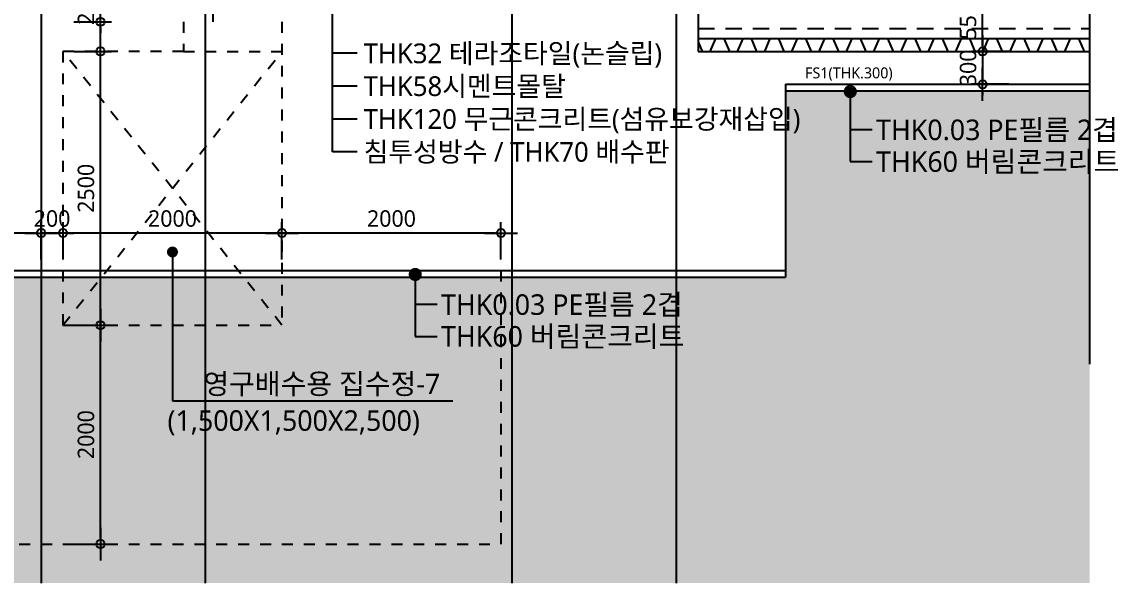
# Model space of a CAD drawing. Header units: millimetres. Extents: x -27671 to 122165, y 825 to 42056.
# Drawn here: x 77094 to 87106, y 825 to 5951 of the extents above; entities that cross this region are included whole.
import ezdxf
from ezdxf.enums import TextEntityAlignment as Align

# ---------------------------------------------------------------- set-up
doc = ezdxf.new("R2010")
doc.units = ezdxf.units.MM
doc.header["$LTSCALE"] = 100
doc.header["$MEASUREMENT"] = 0
doc.header["$PDSIZE"] = -10
for name, pattern in [('CEN', [62, 60, -1, 0, -1]), ('HID', [2.5, 1.5, -1]), ('HIDDEN', [2, 1, -1])]:
    doc.linetypes.add(name, pattern=pattern)
doc.layers.get('0').update_dxf_attribs({"linetype": 'CONTINUOUS'})
doc.layers.get('Defpoints').update_dxf_attribs({"color": 171, "linetype": 'CONTINUOUS'})
for name, color, linetype in [('CEN(ST)', 1, 'CEN'), ('CON', 2, 'CONTINUOUS'), ('FIN', 8, 'CONTINUOUS'), ('FIN-2', 9, 'CONTINUOUS'), ('HAT 254', 254, 'CONTINUOUS'), ('HID', 8, 'HIDDEN'), ('LED', 7, 'CONTINUOUS'), ('NDIM', 7, 'CONTINUOUS'), ('SYM', 7, 'CONTINUOUS'), ('TEXT(MIN)', 7, 'CONTINUOUS'), ('TEXT(노트)', 7, 'CONTINUOUS'), ('wire-meshes', 1, 'CONTINUOUS'), ('배수판', 5, 'CONTINUOUS')]:
    doc.layers.add(name, color=color, linetype=linetype)
doc.layers.add('NUMBER', color=171, linetype='CONTINUOUS', plot=False)
doc.styles.add('CGS', font='cgse', dxfattribs={"bigfont": 'cgs'})
doc.styles.add('나눔바른고딕', font='NanumBarunGothic.ttf')
doc.dimstyles.new('NDIM 1200', dxfattribs={"dimscale": 75, "dimtxt": 3, "dimasz": 1, "dimexe": 2, "dimexo": 2, "dimgap": 1, "dimtad": 1, "dimdec": 0, "dimdsep": 46, "dimtxsty": 'CGS', "dimblk": 'DOT0', "dimcen": 1, "dimdle": 8, "dimclrd": 256, "dimclre": 256, "dimclrt": 256, "dimadec": 0, "dimazin": 0, "dimtfac": 1, "dimtdec": 0, "dimtix": 1, "dimtmove": 2, "dimatfit": 3, "dimldrblk": 'DOT0', "dimfxl": 1, "dimtolj": 1, "dimtzin": 0, "dimlwd": -1, "dimlwe": -1, "dimarcsym": 0})

# ---------------------------------------------------------------- blocks, each defined once
blk = doc.blocks.new('DOT0')
blk.add_line((-3, 0), (3, 0))
at = {"color": 6}
blk.add_circle((0, 0), 0.75, dxfattribs=at)
blk = doc.blocks.new('*D282')
at = {"layer": 'Defpoints', "color": 0, "ltscale": 0.4, "transparency": 16777216}
for p in [(77469, 6231), (77811, 6231), (77469, 5951)]:
    blk.add_point(p, dxfattribs=at)
at = {"layer": 'NDIM', "ltscale": 0.4, "transparency": 16777216}
for p, q in [((77811, 6281), (77811, 6331)), ((77569, 6231), (77911, 6231)), ((77811, 5951), (77811, 6231)), ((77569, 5951), (77911, 5951)), ((77811, 5901), (77811, 5851))]:
    blk.add_line(p, q, dxfattribs=at)
at = {"layer": 'NDIM', "ltscale": 0.4, "transparency": 16777216, "xscale": 50, "yscale": 50, "zscale": 50}
for p, rotation in [((77811, 6231), 270), ((77811, 5951), 90)]:
    blk.add_blockref('DOT0', p, dxfattribs=dict(at, rotation=rotation))
at = {"layer": 'NDIM', "ltscale": 0.4, "transparency": 16777216, "insert": (77679, 6091), "char_height": 150, "attachment_point": 5, "rotation": 90, "style": '나눔바른고딕'}
blk.add_mtext('\\A1;280', dxfattribs=at)
blk = doc.blocks.new('*D283')
at = {"layer": 'Defpoints', "color": 0, "ltscale": 0.4, "transparency": 16777216}
for p in [(77469, 5681), (77811, 5681), (77469, 3181)]:
    blk.add_point(p, dxfattribs=at)
at = {"layer": 'NDIM', "ltscale": 0.4, "transparency": 16777216}
for p, q in [((77569, 5681), (77911, 5681)), ((77811, 3231), (77811, 5631)), ((77569, 3181), (77911, 3181))]:
    blk.add_line(p, q, dxfattribs=at)
at = {"layer": 'NDIM', "ltscale": 0.4, "transparency": 16777216, "xscale": 50, "yscale": 50, "zscale": 50}
for p, rotation in [((77811, 5681), 90), ((77811, 3181), 270)]:
    blk.add_blockref('DOT0', p, dxfattribs=dict(at, rotation=rotation))
at = {"layer": 'NDIM', "ltscale": 0.4, "transparency": 16777216, "insert": (77679, 4431), "char_height": 150, "attachment_point": 5, "rotation": 90, "style": '나눔바른고딕'}
blk.add_mtext('\\A1;2500', dxfattribs=at)
blk = doc.blocks.new('*D394')
at = {"layer": 'Defpoints', "color": 0, "ltscale": 0.4, "transparency": 16777216}
for p in [(85868, 6231), (86209, 6231), (86209, 5681)]:
    blk.add_point(p, dxfattribs=at)
at = {"layer": 'NDIM', "ltscale": 0.4, "transparency": 16777216}
for p, q in [((86109, 6231), (85768, 6231)), ((85868, 5731), (85868, 6181)), ((86109, 5681), (85768, 5681))]:
    blk.add_line(p, q, dxfattribs=at)
at = {"layer": 'NDIM', "ltscale": 0.4, "transparency": 16777216, "xscale": 50, "yscale": 50, "zscale": 50}
for p, rotation in [((85868, 6231), 90), ((85868, 5681), 270)]:
    blk.add_blockref('DOT0', p, dxfattribs=dict(at, rotation=rotation))
at = {"layer": 'NDIM', "ltscale": 0.4, "transparency": 16777216, "insert": (85736, 5956), "char_height": 150, "attachment_point": 5, "rotation": 90, "style": '나눔바른고딕'}
blk.add_mtext('\\A1;550', dxfattribs=at)
blk = doc.blocks.new('*D397')
at = {"layer": 'Defpoints', "color": 0, "ltscale": 0.4, "transparency": 16777216}
for p in [(76369, 4022), (76369, 3681), (77269, 3681)]:
    blk.add_point(p, dxfattribs=at)
at = {"layer": 'NDIM', "ltscale": 0.4, "transparency": 16777216}
for p, q in [((76369, 3781), (76369, 4122)), ((77269, 3781), (77269, 4122)), ((77219, 4022), (76419, 4022))]:
    blk.add_line(p, q, dxfattribs=at)
at = {"layer": 'NDIM', "ltscale": 0.4, "transparency": 16777216, "xscale": 50, "yscale": 50, "zscale": 50, "rotation": 180}
blk.add_blockref('DOT0', (76369, 4022), dxfattribs=at)
at = {"layer": 'NDIM', "ltscale": 0.4, "transparency": 16777216, "xscale": 50, "yscale": 50, "zscale": 50}
blk.add_blockref('DOT0', (77269, 4022), dxfattribs=at)
at = {"layer": 'NDIM', "ltscale": 0.4, "transparency": 16777216, "insert": (76819, 4154), "char_height": 150, "attachment_point": 5, "style": '나눔바른고딕'}
blk.add_mtext('\\A1;900', dxfattribs=at)
blk = doc.blocks.new('*D399')
at = {"layer": 'Defpoints', "color": 0, "ltscale": 0.4, "transparency": 16777216}
for p in [(86209, 5681), (85868, 5381), (86209, 5381)]:
    blk.add_point(p, dxfattribs=at)
at = {"layer": 'NDIM', "ltscale": 0.4, "transparency": 16777216}
for p, q in [((85868, 5731), (85868, 5781)), ((86109, 5681), (85768, 5681)), ((85868, 5681), (85868, 5381)), ((86109, 5381), (85768, 5381)), ((85868, 5331), (85868, 5281))]:
    blk.add_line(p, q, dxfattribs=at)
at = {"layer": 'NDIM', "ltscale": 0.4, "transparency": 16777216, "xscale": 50, "yscale": 50, "zscale": 50}
for p, rotation in [((85868, 5681), 270), ((85868, 5381), 90)]:
    blk.add_blockref('DOT0', p, dxfattribs=dict(at, rotation=rotation))
at = {"layer": 'NDIM', "ltscale": 0.4, "transparency": 16777216, "insert": (85736, 5531), "char_height": 150, "attachment_point": 5, "rotation": 90, "style": '나눔바른고딕'}
blk.add_mtext('\\A1;300', dxfattribs=at)
blk = doc.blocks.new('*D404')
at = {"layer": 'Defpoints', "color": 0, "ltscale": 0.4, "transparency": 16777216}
for p in [(77269, 4022), (77269, 3681), (77469, 3681)]:
    blk.add_point(p, dxfattribs=at)
at = {"layer": 'NDIM', "ltscale": 0.4, "transparency": 16777216}
for p, q in [((77269, 3781), (77269, 4122)), ((77469, 3781), (77469, 4122)), ((77219, 4022), (77169, 4022)), ((77469, 4022), (77269, 4022)), ((77519, 4022), (77569, 4022))]:
    blk.add_line(p, q, dxfattribs=at)
at = {"layer": 'NDIM', "ltscale": 0.4, "transparency": 16777216, "xscale": 50, "yscale": 50, "zscale": 50}
blk.add_blockref('DOT0', (77269, 4022), dxfattribs=at)
at = {"layer": 'NDIM', "ltscale": 0.4, "transparency": 16777216, "xscale": 50, "yscale": 50, "zscale": 50, "rotation": 180}
blk.add_blockref('DOT0', (77469, 4022), dxfattribs=at)
at = {"layer": 'NDIM', "ltscale": 0.4, "transparency": 16777216, "insert": (77369, 4154), "char_height": 150, "attachment_point": 5, "style": '나눔바른고딕'}
blk.add_mtext('\\A1;200', dxfattribs=at)
blk = doc.blocks.new('*D420')
at = {"layer": 'Defpoints', "color": 0, "ltscale": 0.4, "transparency": 16777216}
for p in [(77469, 3181), (77811, 3181), (77469, 1181)]:
    blk.add_point(p, dxfattribs=at)
at = {"layer": 'NDIM', "ltscale": 0.4, "transparency": 16777216}
for p, q in [((77569, 3181), (77911, 3181)), ((77811, 1231), (77811, 3131)), ((77569, 1181), (77911, 1181))]:
    blk.add_line(p, q, dxfattribs=at)
at = {"layer": 'NDIM', "ltscale": 0.4, "transparency": 16777216, "xscale": 50, "yscale": 50, "zscale": 50}
for p, rotation in [((77811, 3181), 90), ((77811, 1181), 270)]:
    blk.add_blockref('DOT0', p, dxfattribs=dict(at, rotation=rotation))
at = {"layer": 'NDIM', "ltscale": 0.4, "transparency": 16777216, "insert": (77679, 2181), "char_height": 150, "attachment_point": 5, "rotation": 90, "style": '나눔바른고딕'}
blk.add_mtext('\\A1;2000', dxfattribs=at)
blk = doc.blocks.new('*D421')
at = {"layer": 'Defpoints', "color": 0, "ltscale": 0.4, "transparency": 16777216}
for p in [(77469, 4022), (77469, 3681), (79469, 3681)]:
    blk.add_point(p, dxfattribs=at)
at = {"layer": 'NDIM', "ltscale": 0.4, "transparency": 16777216}
for p, q in [((77469, 3781), (77469, 4122)), ((79469, 3781), (79469, 4122)), ((79419, 4022), (77519, 4022))]:
    blk.add_line(p, q, dxfattribs=at)
at = {"layer": 'NDIM', "ltscale": 0.4, "transparency": 16777216, "xscale": 50, "yscale": 50, "zscale": 50, "rotation": 180}
blk.add_blockref('DOT0', (77469, 4022), dxfattribs=at)
at = {"layer": 'NDIM', "ltscale": 0.4, "transparency": 16777216, "xscale": 50, "yscale": 50, "zscale": 50}
blk.add_blockref('DOT0', (79469, 4022), dxfattribs=at)
at = {"layer": 'NDIM', "ltscale": 0.4, "transparency": 16777216, "insert": (78469, 4154), "char_height": 150, "attachment_point": 5, "style": '나눔바른고딕'}
blk.add_mtext('\\A1;2000', dxfattribs=at)
blk = doc.blocks.new('*D422')
at = {"layer": 'Defpoints', "color": 0, "ltscale": 0.4, "transparency": 16777216}
for p in [(79469, 4022), (79469, 3681), (81469, 3681)]:
    blk.add_point(p, dxfattribs=at)
at = {"layer": 'NDIM', "ltscale": 0.4, "transparency": 16777216}
for p, q in [((79469, 3781), (79469, 4122)), ((81469, 3781), (81469, 4122)), ((81419, 4022), (79519, 4022))]:
    blk.add_line(p, q, dxfattribs=at)
at = {"layer": 'NDIM', "ltscale": 0.4, "transparency": 16777216, "xscale": 50, "yscale": 50, "zscale": 50, "rotation": 180}
blk.add_blockref('DOT0', (79469, 4022), dxfattribs=at)
at = {"layer": 'NDIM', "ltscale": 0.4, "transparency": 16777216, "xscale": 50, "yscale": 50, "zscale": 50}
blk.add_blockref('DOT0', (81469, 4022), dxfattribs=at)
at = {"layer": 'NDIM', "ltscale": 0.4, "transparency": 16777216, "insert": (80469, 4154), "char_height": 150, "attachment_point": 5, "style": '나눔바른고딕'}
blk.add_mtext('\\A1;2000', dxfattribs=at)

msp = doc.modelspace()

# ---------------------------------------------------------------- hatches: boundary and pattern name
at = {"layer": 'HAT 254', "ltscale": 1000}
h = msp.add_hatch(color=256, dxfattribs=at)
h.dxf.hatch_style = 1
h.paths.add_polyline_path([(84068.8, 5320.6), (84068.8, 3620.6), (73618.8, 3620.6), (73618.8, 5320.6), (72371.5, 5320.6), (72371.5, 825), (86847.1, 825), (86847.1, 5320.6)])

# ---------------------------------------------------------------- linework, layer by layer
at = {"layer": 'CEN(ST)', "ltscale": 10000}
for p, q in [((83068.8, 40730.6), (83068.8, 825)), ((77268.8, 38730.6), (77268.8, 825)), ((81568.8, 38730.6), (81568.8, 825)), ((78768.8, 18411.5), (78768.8, 825))]:
    msp.add_line(p, q, dxfattribs=at)
at = {"layer": 'CON', "ltscale": 10000}
for p, q in [((83268.8, 17280.6), (83268.8, 5680.6)), ((83268.8, 5680.6), (86847.1, 5680.6)), ((84068.8, 5380.6), (84068.8, 3680.6)), ((84068.8, 5380.6), (86847.1, 5380.6)), ((73618.8, 3680.6), (84068.8, 3680.6))]:
    msp.add_line(p, q, dxfattribs=at)
msp.add_lwpolyline([(79118.8, 6334.8), (78838.8, 6334.8), (78838.8, 5950.6)], dxfattribs=at)
at = {"layer": 'FIN'}
msp.add_line((83268.8, 5800.6), (86847.1, 5800.6), dxfattribs=at)
at = {"layer": 'FIN-2', "ltscale": 0.5}
for p, q in [((84068.8, 5320.6), (86847.1, 5320.6)), ((73618.8, 3620.6), (84068.8, 3620.6)), ((84068.8, 3680.6), (84068.8, 3620.6)), ((84068.8, 3680.6), (84068.8, 3620.6))]:
    msp.add_line(p, q, dxfattribs=at)
at = {"layer": 'HID'}
for p, q in [((78568.8, 5950.6), (78568.8, 5680.6)), ((79468.8, 5950.6), (79468.8, 3180.6)), ((77468.8, 5680.6), (77468.8, 3180.6)), ((78568.8, 5680.6), (77468.8, 5680.6)), ((77468.8, 3180.6), (79468.8, 5680.6)), ((79468.8, 3180.6), (77468.8, 5680.6)), ((78568.8, 5680.6), (79468.8, 5680.6)), ((81468.8, 3680.6), (81468.8, 1180.6)), ((77468.8, 3180.6), (79468.8, 3180.6)), ((75468.8, 1180.6), (81468.8, 1180.6))]:
    msp.add_line(p, q, dxfattribs=at)
at = {"layer": 'LED'}
for p, q in [((79930.5, 4763.8), (79930.5, 6542.5)), ((80155.8, 5663.8), (79930.5, 5663.8)), ((80155.8, 5363.8), (79930.5, 5363.8)), ((80155.8, 5063.8), (79930.5, 5063.8)), ((80155.8, 4763.8), (79930.5, 4763.8))]:
    msp.add_line(p, q, dxfattribs=at)
at = {"layer": 'NDIM', "ltscale": 10000}
for p, q in [((84859.8, 4965), (84659.8, 4965)), ((80886.4, 3368.8), (80686.4, 3368.8))]:
    msp.add_line(p, q, dxfattribs=at)
at = {"layer": 'SYM', "ltscale": 10000}
msp.add_lwpolyline([(86847.1, 2825), (86847.1, 22015.1), (86764.6, 21994.8), (86929.6, 22116.3), (86847.1, 22096.1), (86847.1, 38880.6)], dxfattribs=at)
at = {"layer": 'wire-meshes', "linetype": 'HID'}
msp.add_line((83268.8, 5890.6), (86847.1, 5890.6), dxfattribs=at)
at = {"layer": '배수판'}
for points in [[(83268.8, 5768), (83306.1, 5680.6), (83379.5, 5680.6), (83430.8, 5800.6), (83504.1, 5800.6), (83555.4, 5680.6), (83628.7, 5680.6), (83680, 5800.6), (83753.3, 5800.6), (83804.6, 5680.6), (83878, 5680.6), (83929.3, 5800.6), (84002.6, 5800.6), (84053.9, 5680.6), (84127.2, 5680.6), (84178.5, 5800.6), (84251.9, 5800.6), (84303.1, 5680.6), (84376.5, 5680.6), (84427.8, 5800.6), (84501.1, 5800.6), (84552.4, 5680.6), (84625.7, 5680.6), (84677, 5800.6), (84750.4, 5800.6), (84801.7, 5680.6), (84875, 5680.6), (84926.3, 5800.6), (84999.6, 5800.6), (85050.9, 5680.6), (85124.2, 5680.6), (85175.5, 5800.6), (85248.9, 5800.6), (85300.2, 5680.6), (85373.5, 5680.6), (85424.8, 5800.6), (85498.1, 5800.6), (85549.4, 5680.6), (85622.8, 5680.6), (85674, 5800.6), (85747.4, 5800.6), (85798.7, 5680.6), (85872, 5680.6), (85923.3, 5800.6), (85996.6, 5800.6), (86047.9, 5680.6), (86121.3, 5680.6), (86172.6, 5800.6), (86245.9, 5800.6), (86297.2, 5680.6), (86370.5, 5680.6), (86421.8, 5800.6), (86495.1, 5800.6), (86546.4, 5680.6), (86619.8, 5680.6), (86671.1, 5800.6), (86744.4, 5800.6), (86748.8, 5790.4)], [(86509.1, 5768), (86546.4, 5680.6), (86619.8, 5680.6), (86671.1, 5800.6), (86744.4, 5800.6), (86795.7, 5680.6), (86847.1, 5680.6)]]:
    msp.add_lwpolyline(points, dxfattribs=at)

# ---------------------------------------------------------------- texts
at = {"layer": 'NUMBER', "style": '나눔바른고딕'}
msp.add_text('FS1(THK.300)', height=100, dxfattribs=at).set_placement((84246.9, 5485.1), align=Align.MIDDLE_LEFT)
at = {"layer": 'TEXT(MIN)', "style": '나눔바른고딕'}
for s, p in [('THK32 테라조타일(논슬립)', (80214.8, 5663.8)), ('THK58시멘트몰탈', (80214.8, 5363.8)), ('THK120 무근콘크리트(섬유보강재삽입)', (80214.8, 5063.8)), ('침투성방수 / THK70 배수판', (80214.8, 4763.8))]:
    msp.add_text(s, height=180, dxfattribs=at).set_placement(p, align=Align.MIDDLE_LEFT)
at = {"layer": 'TEXT(노트)', "style": '나눔바른고딕'}
for s, p in [('THK0.03 PE필름 2겹', (84895.8, 4965)), ('THK60 버림콘크리트', (84895.8, 4674.6)), ('THK0.03 PE필름 2겹', (80922.4, 3368.8)), ('THK60 버림콘크리트', (80922.4, 3078.3))]:
    msp.add_text(s, height=187.5, dxfattribs=at).set_placement(p, align=Align.MIDDLE_LEFT)
for s, p in [('영구배수용 집수정-7', (78750.5, 2551.4, 0)), ('(1,500X1,500X2,500)', (78423.4, 2215.7, 0))]:
    msp.add_text(s, height=187.5, dxfattribs=at).set_placement(p)

# ---------------------------------------------------------------- dimensions: what is measured, and where the dimension line sits
at = {"layer": 'NDIM', "ltscale": 0.4}
for base, p1, p2, angle, picture, middle in [((77810.6, 6230.6), (77468.8, 5950.6), (77468.8, 6230.6), 90, '*D282', (77679.1, 6090.6)), ((85867.6, 6230.6), (86209.4, 5680.6), (86209.4, 6230.6), 90, '*D394', (85736.2, 5955.6)), ((77810.6, 5680.6), (77468.8, 3180.6), (77468.8, 5680.6), 90, '*D283', (77679.1, 4430.6)), ((85867.6, 5380.6), (86209.4, 5680.6), (86209.4, 5380.6), 270, '*D399', (85736.1, 5530.6)), ((76368.8, 4022.4), (77268.8, 3680.6), (76368.8, 3680.6), 180, '*D397', (76818.8, 4153.9)), ((77268.8, 4022.4), (77468.8, 3680.6), (77268.8, 3680.6), 180, '*D404', (77368.8, 4153.8)), ((77468.8, 4022.4), (79468.8, 3680.6), (77468.8, 3680.6), 180, '*D421', (78468.8, 4153.8)), ((79468.8, 4022.4), (81468.8, 3680.6), (79468.8, 3680.6), 180, '*D422', (80468.8, 4153.8)), ((77810.6, 3180.6), (77468.8, 1180.6), (77468.8, 3180.6), 90, '*D420', (77679.1, 2180.6))]:
    dim = msp.add_linear_dim(base=base, p1=p1, p2=p2, angle=angle, dimstyle='NDIM 1200', override={"dimscale": 50, "dimtxsty": '나눔바른고딕'}, dxfattribs=at)
    dim.commit()
    dim.dimension.update_dxf_attribs({"geometry": picture, "text_midpoint": middle})

# ---------------------------------------------------------------- leaders
at = {"layer": 'LED', "ltscale": 10000}
msp.add_leader([(78468.8, 3849.3), (78468.8, 2488.7), (81029.8, 2488.7)], dimstyle='NDIM 1200', override={"dimscale": 20, "dimasz": 5, "dimtad": 0, "dimclrd": 256, "dimldrblk": 'Dot'}, dxfattribs=at)
at = {"layer": 'NDIM', "ltscale": 10000}
for points in [[(84659.8, 5314.3), (84659.8, 4674.6), (84859.8, 4674.6)], [(80686.4, 3643.8), (80686.4, 3078.3), (80886.4, 3078.3)]]:
    msp.add_leader(points, dimstyle='NDIM 1200', override={"dimscale": 120, "dimasz": 1, "dimgap": 1, "dimtad": 0, "dimldrblk": 'Dot'}, dxfattribs=at)

doc.saveas('drawing.dxf')
